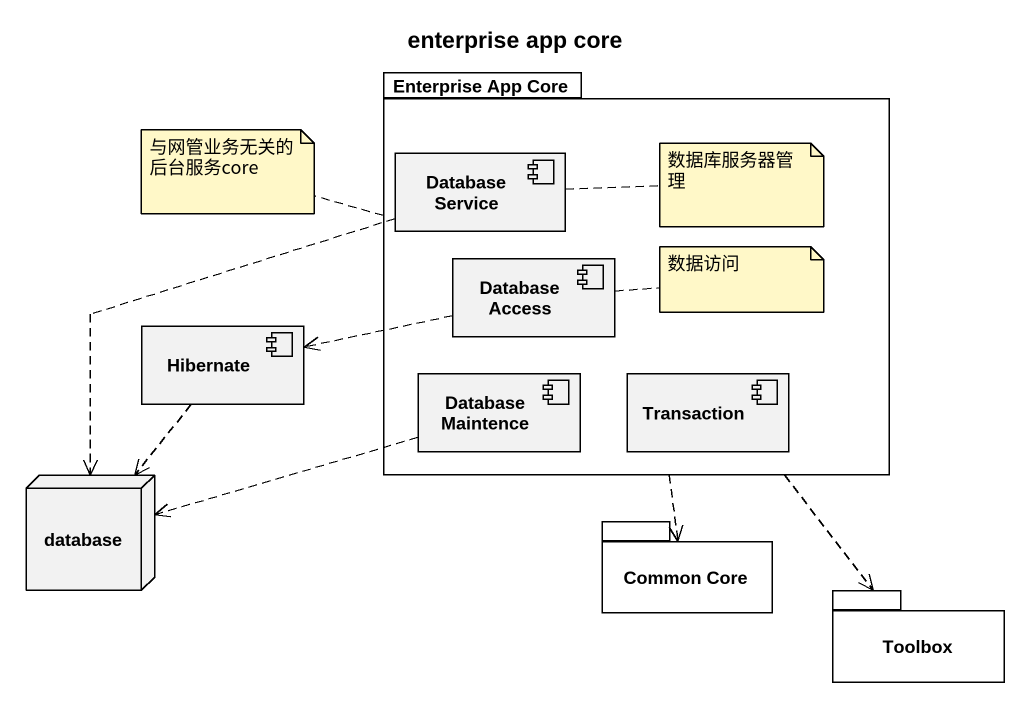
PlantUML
@startuml
title enterprise app core
package "Enterprise App Core" as Enterprise_App_Core {
  component "Database Service" as Database_Service
  component "Database Access" as Database_Access
  component "Database Maintence" as Database_Maintence
  component Transaction
}
component Hibernate
node "database" as database_
package "Common Core" as Common_Core {
}
package Toolbox {
}
Enterprise_App_Core ..> Common_Core
Enterprise_App_Core ..> Toolbox
Database_Service ..> database_
Database_Access .left.> Hibernate
Hibernate ..> database_
Database_Maintence .left.> database_
note left of Enterprise_App_Core : 与网管业务无关的后台服务core
note right of Database_Service : 数据库服务器管理
note right of Database_Access : 数据访问
@enduml
